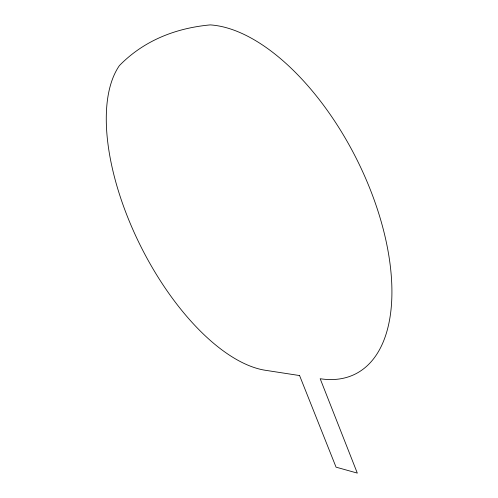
<?xml version="1.0" encoding="UTF-8"?>
<svg xmlns="http://www.w3.org/2000/svg" width="498" height="498" viewBox="0 0 498 498"><rect width="100%" height="100%" fill="white"/><g stroke="black" fill="none" stroke-linecap="round" stroke-linejoin="round"><path stroke-width="0.75" d="M299.578 375.554L265.534 370.307A176.068 81.784 63.5 0 1 137.846 240.378A176.068 81.784 63.5 0 1 119.389 65.618A630.362 284.121 51.5 0 1 210.218 24.9A192.626 98.187 63.1 0 1 379.034 214.401A192.626 98.187 63.1 0 1 320.177 378.729L357.309 473.1L336.05 467.155L299.578 375.554"/></g></svg>
